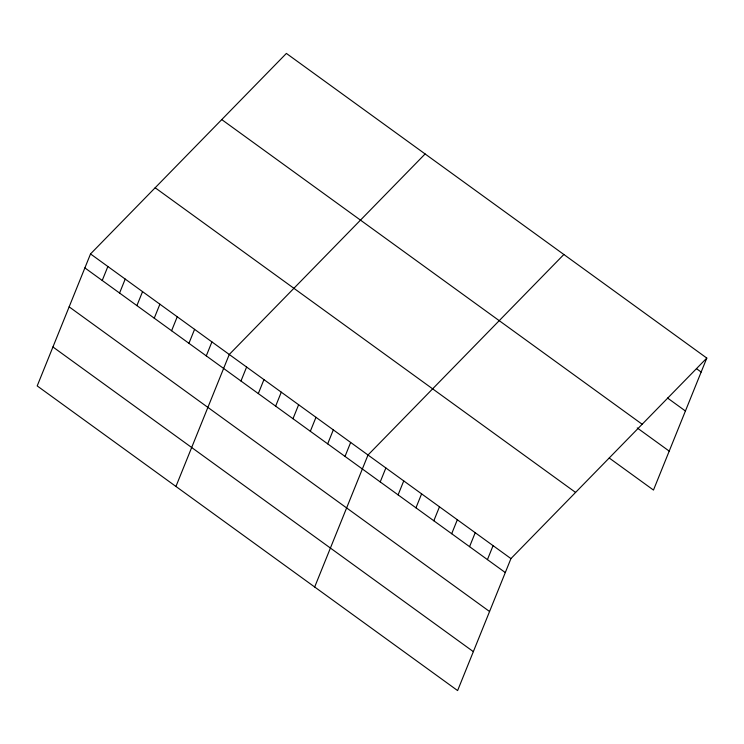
<?xml version="1.0" encoding="UTF-8"?>
<svg xmlns="http://www.w3.org/2000/svg" width="744" height="744" viewBox="0 0 744 744"><rect width="100%" height="100%" fill="white"/><g stroke="black" fill="none" stroke-linecap="round" stroke-linejoin="round"><path stroke-width="1.12" d="M90.526 253.937L37.2 385.922L457.616 690.581L510.942 558.595L706.8 358.078L286.384 53.419L90.526 253.937L510.942 558.595M102.226 280.479L107.871 266.501M119.57 293.043L125.215 279.074M136.905 305.607L142.55 291.639M154.25 318.172L159.895 304.203M171.594 330.745L177.239 316.777M188.939 343.31L194.584 329.341M206.274 355.874L211.919 341.905M175.937 486.464L229.264 354.479L425.122 153.952M240.963 381.012L246.608 367.043M258.308 393.576L263.953 379.607M275.643 406.15L281.288 392.172M292.987 418.714L298.632 404.745M310.332 431.278L315.977 417.31M327.676 443.852L333.321 429.874M345.011 456.416L350.657 442.448M314.675 586.997L368.001 455.012L563.859 254.494M380.221 481.926L385.866 467.957M398.096 494.881L403.741 480.912M415.961 507.827L421.606 493.858M433.826 520.772L439.472 506.804M451.692 533.727L457.337 519.749M469.566 546.673L475.211 532.704M487.432 559.618L493.077 545.65M706.8 358.078L653.474 490.064L609.271 458.034M696.449 368.643L701.155 372.047M667.554 398.04L685.419 410.995M221.749 119.589L642.165 424.247M637.236 427.949L669.209 451.115M155.161 187.767L575.577 492.426M84.881 267.905L505.297 572.564M69.145 306.853L489.561 611.512M52.936 346.974L473.351 651.642"/></g></svg>
